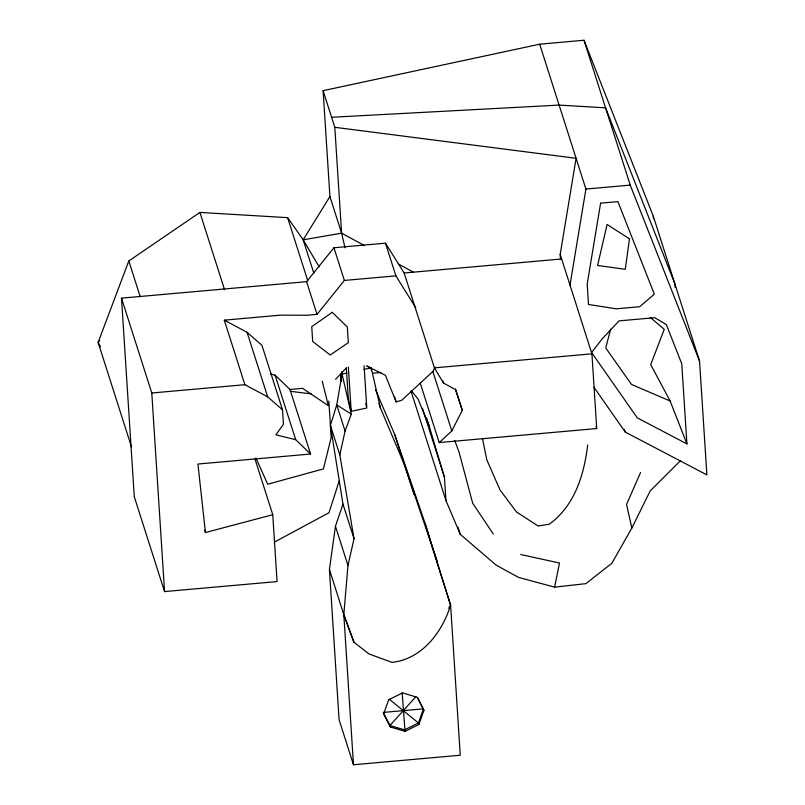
<?xml version="1.0" encoding="UTF-8"?>
<svg xmlns="http://www.w3.org/2000/svg" width="805" height="805" viewBox="0 0 805 805"><rect width="100%" height="100%" fill="white"/><g stroke="black" fill="none" stroke-linecap="round" stroke-linejoin="round"><path stroke-width="1.21" d="M375.522 389.831L394.692 434.438L425.04 523.22L450.609 605.159L460.259 755.241L353.476 764.75L343.816 614.658L347.971 565.472L354.029 538.736L339.811 454.845L330.412 425.422L336.732 404.915L342.065 374.063L341.773 371.699M353.476 764.75L339.076 719.64L329.426 569.548L335.444 526.208L342.98 504.151L330.412 425.422M587.7 444.984C584.048 474.96 574.78 505.651 549.262 524.206L538.122 525.997L516.478 511.97L500.056 490.024L486.794 459.796L482.577 438.916M560.511 259.361L560.189 254.38L576.098 158.303L334.8 127.301L323.107 90.663L539.682 44.195L584.007 40.25L653.318 216.263L699.555 361.123L706.871 474.88L625.294 432.094L593.999 387.316M570 285.121L585.909 189.054L539.682 44.195M411.053 391.2L445.95 500.559L460.279 534.349L496.071 565.07L518.511 577.386L554.615 587.157L559.495 563.027L520.714 554.514M339.811 454.845L345.083 431.067L351.302 414.142L342.065 374.063L346.915 373.037M610.633 329.195L605.752 348.002L631.502 384.438L670.142 401.021L686.917 443.897L637.268 417.845L591.605 352.51L602.06 338.986L619.055 320.873L654.747 317.693L666.329 324.596L681.765 363.81L686.917 443.897M339.167 481.018L328.973 512.755L274.284 542.157M423.943 710.342L417.161 697.271L402.55 692.904L388.664 699.807L383.633 713.924L390.415 726.996L405.026 731.353L418.912 724.46L423.943 710.342L417.815 697.955M436.592 561.226L450.609 605.159C442.348 632.177 421.78 659.305 391.944 662.364L368.932 653.912L353.918 642.209L343.816 614.658L329.426 569.548M319.142 266.868L303.173 239.81L287.616 217.652L199.902 212.429L128.81 260.961L98.13 342.427L131.517 447.037M640.549 472.525L626.552 504.463L631.834 528.05L611.86 563.248L585.929 583.635L554.615 587.157M631.834 528.05L650.239 490.869L680.275 460.893M367.09 366.275L385.404 375.261L396.151 401.896L401.816 400.186L432.849 371.487L435.062 367.14M420.25 383.14L439.218 442.569L451.816 430.917L462.312 410.309L455.489 388.916M313.799 273.086L303.173 239.81L329.919 196.531L323.107 90.663M448.647 608.238L450.609 605.159M99.669 340.465L98.13 342.427L100.504 346.824M254.984 458.971L272.764 514.707L277.061 581.572L164.552 591.584L134.274 496.725L121.505 298.142L306.594 281.67L333.934 247.749L385.464 243.17L404.14 272.986L434.418 367.845L443.475 383.009L455.459 389.64L462.312 410.309M272.764 514.707L205.446 532.538L197.929 464.042L310.589 454.02L295.687 439.671L275.894 434.831L283.451 424.275L282.525 409.846L267.673 396.845L244.891 384.71L224.293 320.159L280.683 315.137L306.755 315.278L317.029 314.363L344.369 280.442L395.899 275.853L415.742 307.782M415.853 696.697L389.932 725.496L390.415 726.996M335.594 379.276L346.13 368.137M363.9 369.435L371.186 367.895L380.433 407.974L404.08 463.861L437.568 562.494M346.311 367.704L348.313 398.787L351.201 411.325L366.798 408.014L364.081 365.772M303.173 239.81L341.612 233.168L364.484 245.595M585.909 189.054L630.235 185.11L699.555 361.123M404.14 272.986L561.659 258.969M121.505 298.142L151.783 393.001L244.891 384.71M372.735 373.238L380.976 372.504M434.418 367.845L591.927 353.828L596.726 428.552L439.218 442.569M270.43 373.983L275.089 375.12L289.981 389.469L302.61 388.342L328.38 405.7L322.211 381.178M383.16 712.425L423.46 708.843L418.429 722.96L418.912 724.46M331.6 117.268L559.123 105.093L605.581 107.83L674.892 283.843L675.133 287.586M290.152 391.28L311.193 393.876M366.678 365.893L371.186 367.895L371.336 370.209M224.293 320.159L247.065 332.294L261.927 345.295L282.525 409.846M398.264 263.949L413.518 272.241M351.302 414.142L336.732 404.915L345.083 431.067M389.127 699.082L418.429 722.96L404.543 729.863L389.932 725.496L383.723 713.522M650.209 317.351L664.246 329.346L650.732 364.635L670.142 401.021M411.355 390.677L418.077 399.049L429.206 426.197L444.451 477.254L445.95 500.559M493.304 534.007L472.696 503.246L459.122 452.36L454.795 440.627M255.91 457.975L267.713 484.228L323.449 468.913L331.187 437.427L328.843 401.031M343.816 614.658L353.918 642.209M584.007 40.25L630.235 185.11M624.539 429.719L625.294 432.094M560.189 254.38L591.927 353.828M595.972 426.177L596.726 428.552M442.72 380.634L443.475 383.009M432.849 371.487L451.816 430.917M385.464 243.17L395.899 275.853M426.549 417.875L429.206 426.197M422.454 408.316L444.451 477.254M458.005 527.215L460.279 534.349M394.41 396.452L396.151 401.896M329.919 196.531L341.612 233.168L344.993 247.779M404.05 463.157L414.092 494.632M394.692 434.438L404.08 463.861M333.934 247.749L344.369 280.442M378.914 403.214L380.433 407.974M287.616 217.652L307.721 280.653M306.594 281.67L317.029 314.363M342.98 504.151L354.029 538.736M405.026 731.353L402.148 692.612M335.444 526.208L347.971 565.472M289.981 389.469L310.589 454.02M275.089 375.12L295.687 439.671M247.065 332.294L267.673 396.845M199.902 212.429L224.555 289.689M128.81 260.961L140.191 296.622M204.691 530.163L205.446 532.538M425.04 523.22L436.209 560.038M365.742 403.456L366.527 406.877M341.018 376.066L341.592 380.866M653.318 216.263L653.479 218.769M334.8 127.301L341.612 233.168M348.354 367.06L351.201 411.325M342.065 374.063L342.216 376.549M340.857 373.601L341.34 381.077M151.783 393.001L164.552 591.584M629.48 238.844L625.274 269.303L597.592 265.459L607.091 224.484L629.48 238.844M600.6 203.152L587.197 284.044L588.515 304.471L616.187 308.818L639.693 306.725L654.334 294.147L617.898 201.612L600.6 203.152M332.284 312.32L311.736 326.649L312.692 341.511L330.201 354.985L348.324 342.668L347.317 327.011L332.284 312.32"/></g></svg>
